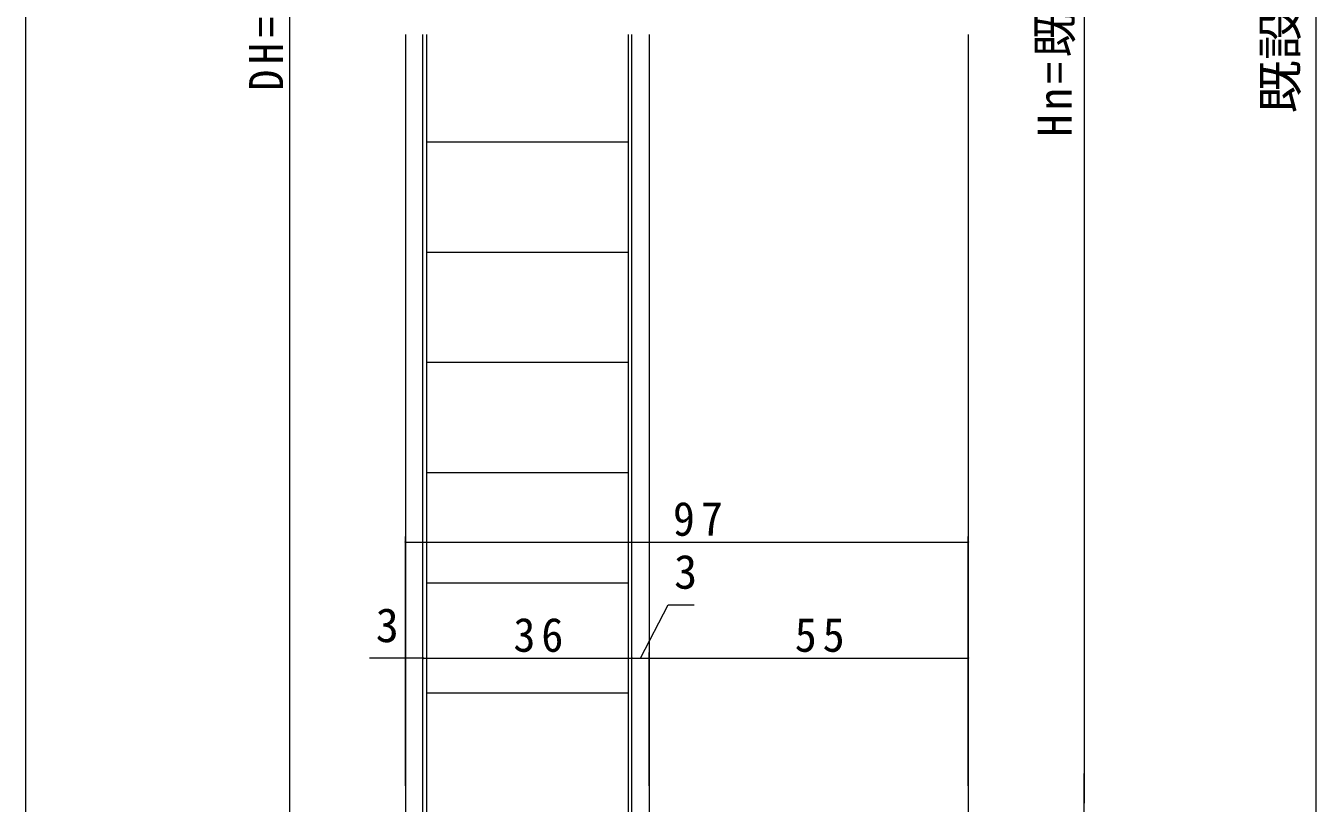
# Model space of a CAD drawing. Units: millimetres, scale not verified. Extents: x -1276 to 199, y -420 to 144.
# Drawn here: x -591.2 to -368.7, y -260.9 to -126.9 of the extents above; entities that cross this region are included whole.
import ezdxf
from ezdxf.enums import TextEntityAlignment as Align

# ---------------------------------------------------------------- set-up
doc = ezdxf.new("R2010")
doc.units = ezdxf.units.MM
doc.header["$LTSCALE"] = 2
for name, color, linetype, lineweight in [('0-1_YKK_ZWAK', 7, 'Continuous', 9), ('0-3_YKK_12', 2, 'Continuous', 9), ('0-5_YKK_D', 6, 'Continuous', 9), ('0-6_YKK_13', 4, 'Continuous', 9)]:
    doc.layers.add(name, color=color, linetype=linetype, lineweight=lineweight)
doc.styles.add('ＭＳ ゴシック', font='')
doc.styles.get('ＭＳ ゴシック').set_extended_font_data('MS Gothic')

msp = doc.modelspace()

# ---------------------------------------------------------------- linework, layer by layer
at = {"layer": '0-1_YKK_ZWAK'}
msp.add_line((-591.2, -383.6), (-591.2, 141.4), dxfattribs=at)
at = {"layer": '0-3_YKK_12'}
for p, q in [((-525.739, -128.433), (-525.739, -300.932)), ((-483.739, -128.433), (-483.739, -269.432)), ((-428.739, -128.433), (-428.739, -271.932))]:
    msp.add_line(p, q, dxfattribs=at)
at = {"layer": '0-5_YKK_D'}
for p, q in [((-545.739, 23.068), (-545.739, -276.932)), ((-368.739, -273.932), (-368.739, 22.068)), ((-408.739, 5.068), (-408.739, -260.932)), ((-525.739, -257.934), (-525.739, -214.934)), ((-428.739, -257.934), (-428.739, -214.934)), ((-525.739, -215.934), (-428.739, -215.934)), ((-525.739, -257.934), (-525.739, -234.934)), ((-522.739, -257.934), (-522.739, -234.934)), ((-522.739, -257.934), (-522.739, -234.934)), ((-486.739, -257.934), (-486.739, -234.934)), ((-486.739, -257.934), (-486.739, -234.934)), ((-483.739, -257.934), (-483.739, -234.934)), ((-483.739, -257.934), (-483.739, -234.934)), ((-428.739, -257.934), (-428.739, -234.934)), ((-522.739, -235.934), (-486.739, -235.934)), ((-486.739, -235.934), (-483.739, -235.934)), ((-483.739, -235.934), (-428.739, -235.934)), ((-408.739, -267.932), (-408.739, -255.808))]:
    msp.add_line(p, q, dxfattribs=at)
for points in [[(-485.239, -235.934), (-480.482, -226.73), (-475.997, -226.73)], [(-522.739, -235.934), (-525.739, -235.934), (-531.924, -235.934)]]:
    msp.add_lwpolyline(points, dxfattribs=at)
for centre, start, end in [((-525.739, -215.934), 0, 180), ((-525.739, -215.934), 180, 0), ((-428.739, -215.934), 0, 180), ((-428.739, -215.934), 180, 0), ((-525.739, -235.934), 0, 180), ((-525.739, -235.934), 180, 0), ((-522.739, -235.934), 0, 180), ((-522.739, -235.934), 0, 180), ((-522.739, -235.934), 180, 0), ((-522.739, -235.934), 180, 0), ((-486.739, -235.934), 0, 180), ((-486.739, -235.934), 0, 180), ((-486.739, -235.934), 180, 0), ((-486.739, -235.934), 180, 0), ((-483.739, -235.934), 0, 180), ((-483.739, -235.934), 0, 180), ((-483.739, -235.934), 180, 0), ((-483.739, -235.934), 180, 0), ((-428.739, -235.934), 0, 180), ((-428.739, -235.934), 180, 0)]:
    msp.add_arc(centre, 0.106, start, end, dxfattribs=at)
at = {"layer": '0-6_YKK_13'}
for p, q in [((-522.739, -275.932), (-522.739, -128.433)), ((-522.139, -128.433), (-522.139, -276.332)), ((-487.339, -128.433), (-487.339, -276.332)), ((-486.739, -275.932), (-486.739, -128.433)), ((-522.139, -146.934), (-487.339, -146.934)), ((-522.139, -165.934), (-487.339, -165.934)), ((-522.139, -184.934), (-487.339, -184.934)), ((-522.139, -203.934), (-487.339, -203.934)), ((-522.139, -222.934), (-487.339, -222.934)), ((-522.139, -241.934), (-487.339, -241.934))]:
    msp.add_line(p, q, dxfattribs=at)

# ---------------------------------------------------------------- texts
at = {"layer": '0-5_YKK_D', "color": 7, "style": 'ＭＳ ゴシック', "width": 1.15}
msp.add_text('既設枠H寸法', height=5.865, rotation=90, dxfattribs=at).set_placement((-370.257, -142.057), align=Align.BOTTOM_LEFT)
at = {"layer": '0-5_YKK_D', "color": 7, "style": 'ＭＳ ゴシック'}
for p in [(-479.44, -225.73), (-530.882, -234.934)]:
    msp.add_text('3', height=5.865, dxfattribs=at).set_placement(p, align=Align.BOTTOM_LEFT)
at = {"layer": '0-5_YKK_D', "color": 7, "char_height": 5.865, "attachment_point": 7, "rotation": 90, "style": 'ＭＳ ゴシック'}
for s, insert in [('\\T1.2;\\W0.95;Hn=既設枠H-16', (-410.241, -146.022)), ('\\T1.28;\\W0.9;DH=Hn+20', (-546.739, -138.107))]:
    msp.add_mtext(s, dxfattribs=dict(at, insert=insert))
at = {"layer": '0-5_YKK_D', "color": 7, "char_height": 5.865, "attachment_point": 7, "style": 'ＭＳ ゴシック'}
for s, insert in [('\\T1.27;\\W0.95;97', (-479.639, -214.934)), ('\\T1.27;\\W0.95;36', (-507.139, -234.934)), ('\\T1.27;\\W0.95;55', (-458.639, -234.934))]:
    msp.add_mtext(s, dxfattribs=dict(at, insert=insert))

doc.saveas('drawing.dxf')
